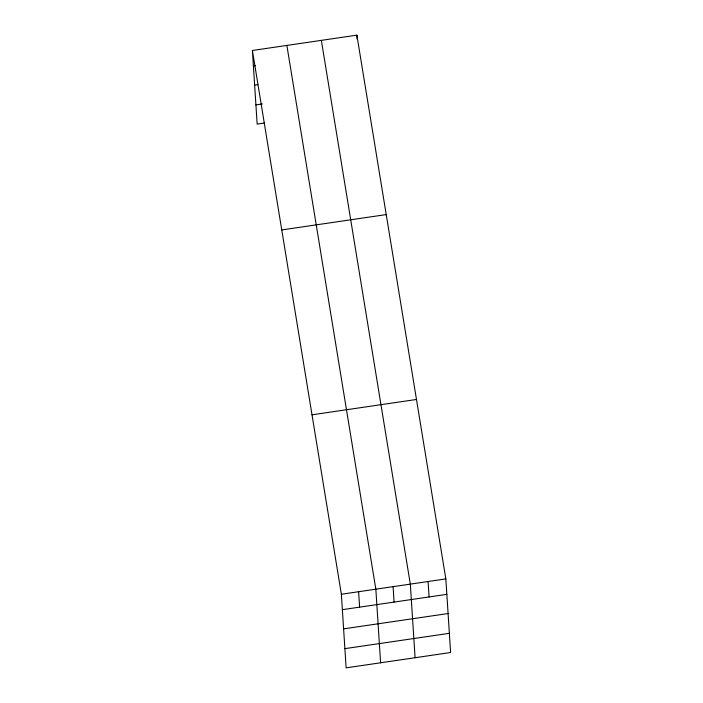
<?xml version="1.0" encoding="UTF-8"?>
<svg xmlns="http://www.w3.org/2000/svg" width="703" height="703" viewBox="0 0 703 703"><rect width="100%" height="100%" fill="white"/><g stroke="black" fill="none" stroke-linecap="round" stroke-linejoin="round"><path stroke-width="1.05" d="M252.395 50.484L356.869 35.15L445.843 578.912L450.605 652.516L346.131 667.85L341.368 594.246L252.395 50.484L257.157 124.088L264.697 122.981M253.388 65.915L255.549 65.599M254.635 85.107L257.869 84.632M255.91 104.888L262.377 103.939M281.754 229.925L386.237 214.591M312.009 414.805L416.484 399.471M341.368 594.246L445.843 578.912M342.361 609.677L446.844 594.334M343.609 628.869L448.083 613.534M344.883 648.649L449.366 633.315M321.35 40.361L410.324 584.123L415.086 657.727M286.868 45.423L375.841 589.184L380.604 662.788M428.083 581.513L429.085 596.944M393.082 586.654L394.084 602.084M356.869 35.15L357.142 39.263M358.609 591.715L359.602 607.146"/></g></svg>
